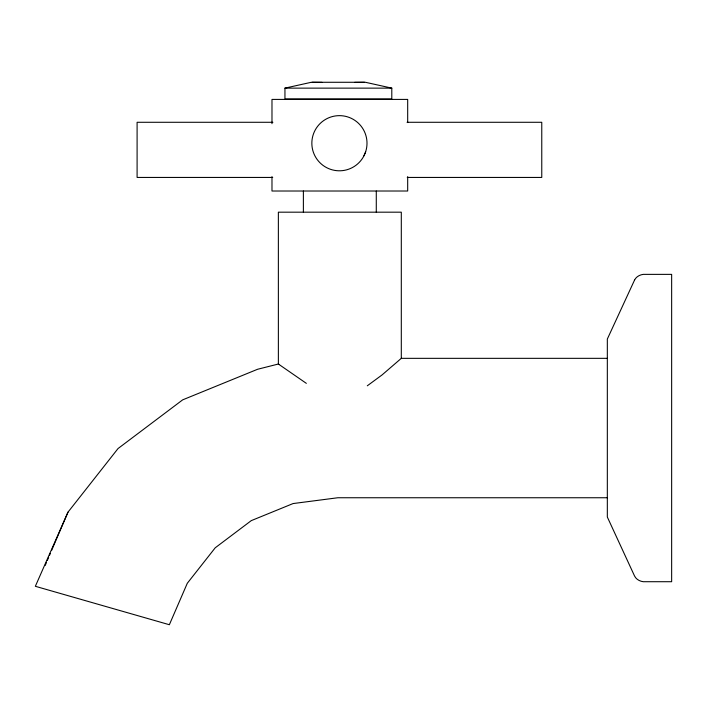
<?xml version="1.0" encoding="UTF-8"?>
<svg xmlns="http://www.w3.org/2000/svg" width="707" height="707" viewBox="0 0 707 707"><rect width="100%" height="100%" fill="white"/><g stroke="black" fill="none" stroke-linecap="round" stroke-linejoin="round"><path stroke-width="1.06" d="M367.295 385.801L382.107 374.896L401.302 358.343L401.302 212.18L278.364 212.18L278.372 364.025L306.343 383.353M365.554 152.04L365.652 151.74A27.573 27.573 0 0 0 335.118 115.983A27.573 27.573 0 0 0 317.116 159.429A27.573 27.573 0 0 0 363.999 155.734L365.166 152.959M363.999 155.734L365.652 151.74M45.204 565.423L46.494 562.41M47.351 560.404L48.642 557.39M49.499 555.375L50.356 553.369M51.646 550.355L67.987 512.16L118.034 448.556L182.671 399.853L257.604 369.266L278.372 364.025L279.177 364.52M67.987 512.16L35.35 586.297L169.362 624.723L187.293 583.284L215.22 547.801L251.277 520.626L293.087 503.561L337.866 497.746L607.331 497.746M284.948 88.136L311.336 82.277L365.404 82.277L391.793 88.136L391.793 98.927L284.948 98.927L284.948 88.136L391.793 88.136M354.693 82.366L364.485 82.277M272.893 122.284L137.096 122.284L137.096 177.439L272.716 177.439M407.064 122.284L541.765 122.284L541.765 177.439L407.241 177.439M401.302 358.343L607.331 358.334M312.255 82.277L322.047 82.366M407.683 122.585L407.683 99.413L271.983 99.413L271.983 123.69M407.683 176.67L407.683 191.014L271.983 191.014L271.983 176.67M376.283 191.014L376.283 212.18M303.383 191.014L303.383 212.18M634.524 280.131L607.331 339.051L607.331 517.038L634.524 575.949C636.114 579.316 639.676 581.26 643.255 581.711L671.65 581.711L671.65 274.369L643.255 274.369C639.676 274.82 636.114 276.773 634.524 280.131"/></g></svg>
